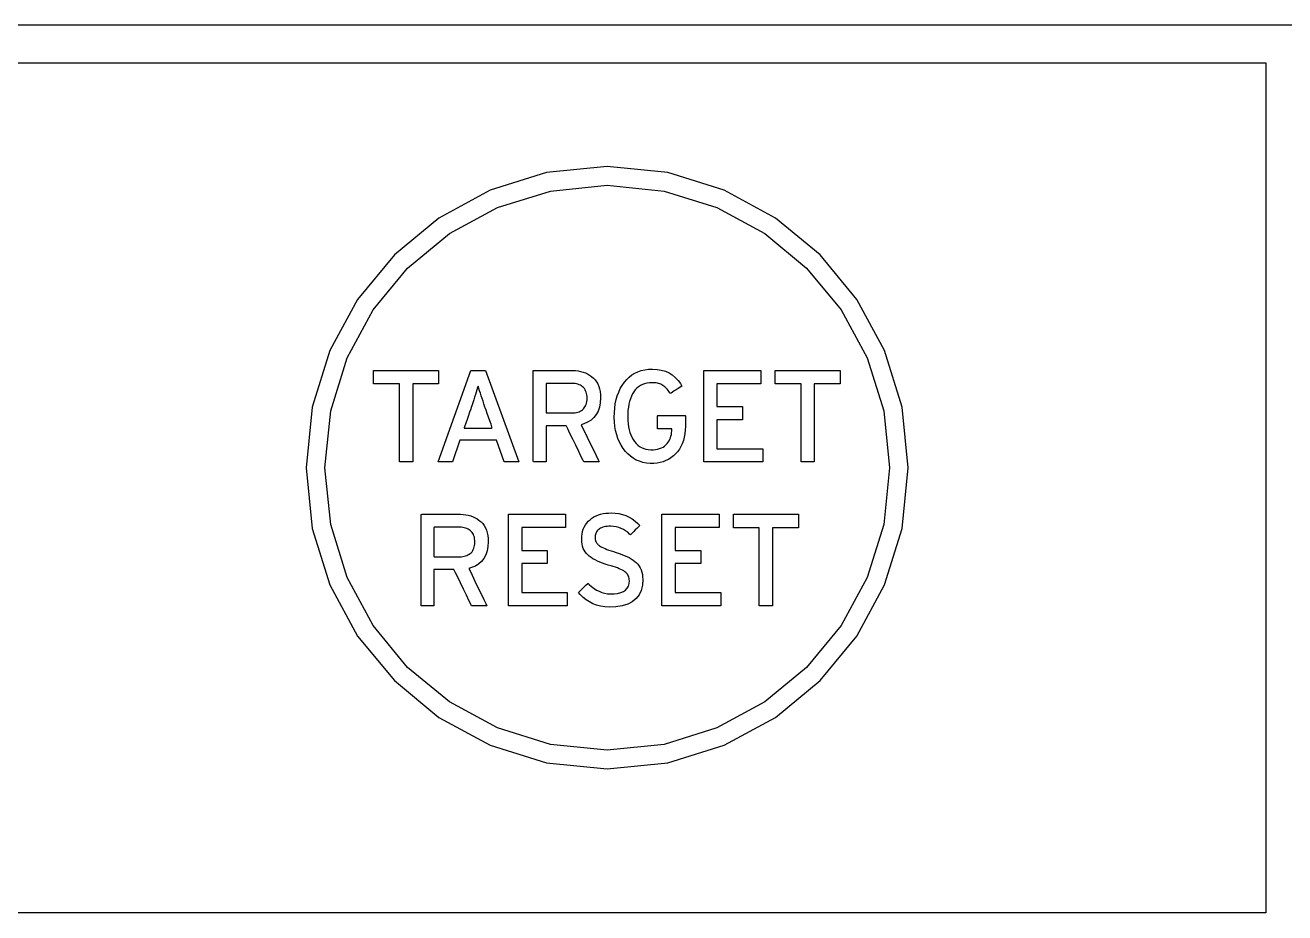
# Model space of a CAD drawing. Extents: x 1 to 47.7, y 0.2 to 33.4.
# Drawn here: x 13.006 to 14.345, y 13.551 to 14.494 of the extents above; entities that cross this region are included whole.
import ezdxf

# ---------------------------------------------------------------- set-up
doc = ezdxf.new("R2010")
doc.units = 0
doc.header["$MEASUREMENT"] = 0
doc.layers.add('6_0____DWG', color=7, linetype='CONTINUOUS')

msp = doc.modelspace()

# ---------------------------------------------------------------- linework, layer by layer
at = {"layer": '6_0____DWG'}
for points in [[(14.4084, 14.4937), (14.2735, 14.4937), (14.1376, 14.4937), (14.0006, 14.4937), (13.8628, 14.4937), (13.7241, 14.4937), (13.5846, 14.4937), (13.3037, 14.4937), (13.0205, 14.4937), (12.7356, 14.4937)], [(14.3245, 13.5508), (11.6245, 13.5508), (11.6245, 14.4537), (14.3245, 14.4537), (14.3245, 13.5508)], [(13.4176, 14.1126), (13.4176, 14.0297), (13.4035, 14.0297), (13.4035, 14.1126), (13.376, 14.1126), (13.376, 14.1269), (13.4451, 14.1269), (13.4451, 14.1126), (13.4176, 14.1126)], [(13.5148, 14.0297), (13.5067, 14.0527), (13.4677, 14.0527), (13.4597, 14.0297), (13.4446, 14.0297), (13.4795, 14.1269), (13.495, 14.1269), (13.5304, 14.0297), (13.5148, 14.0297)], [(13.7269, 14.0297), (13.7269, 14.1269), (13.7876, 14.1269), (13.7876, 14.1128), (13.741, 14.1128), (13.741, 14.0886), (13.7681, 14.0886), (13.7681, 14.0745), (13.741, 14.0745), (13.741, 14.0438), (13.7896, 14.0438), (13.7896, 14.0297), (13.7269, 14.0297)], [(13.8444, 14.1126), (13.8444, 14.0297), (13.8303, 14.0297), (13.8303, 14.1126), (13.8029, 14.1126), (13.8029, 14.1269), (13.8719, 14.1269), (13.8719, 14.1126), (13.8444, 14.1126)], [(13.5193, 13.8769), (13.5193, 13.9741), (13.5799, 13.9741), (13.5799, 13.96), (13.5334, 13.96), (13.5334, 13.9358), (13.5604, 13.9358), (13.5604, 13.9217), (13.5334, 13.9217), (13.5334, 13.891), (13.5819, 13.891), (13.5819, 13.8769), (13.5193, 13.8769)], [(13.6825, 13.8769), (13.6825, 13.9741), (13.7432, 13.9741), (13.7432, 13.96), (13.6966, 13.96), (13.6966, 13.9358), (13.7237, 13.9358), (13.7237, 13.9217), (13.6966, 13.9217), (13.6966, 13.891), (13.7452, 13.891), (13.7452, 13.8769), (13.6825, 13.8769)], [(13.8, 13.9598), (13.8, 13.8769), (13.7859, 13.8769), (13.7859, 13.9598), (13.7585, 13.9598), (13.7585, 13.9741), (13.8275, 13.9741), (13.8275, 13.9598), (13.8, 13.9598)]]:
    msp.add_lwpolyline(points, dxfattribs=at)
for points in [[(13.6243, 14.3436), (13.5599, 14.3371), (13.4998, 14.3184), (13.4455, 14.2888), (13.3981, 14.2497), (13.359, 14.2024), (13.3295, 14.148), (13.3108, 14.088), (13.3043, 14.0236), (13.3108, 13.9592), (13.3295, 13.8991), (13.359, 13.8448), (13.3981, 13.7974), (13.4455, 13.7583), (13.4998, 13.7288), (13.5599, 13.7101), (13.6243, 13.7036), (13.6887, 13.7101), (13.7487, 13.7288), (13.8031, 13.7583), (13.8505, 13.7974), (13.8896, 13.8448), (13.9191, 13.8991), (13.9378, 13.9592), (13.9443, 14.0236), (13.9378, 14.088), (13.9191, 14.148), (13.8896, 14.2024), (13.8505, 14.2497), (13.8031, 14.2888), (13.7487, 14.3184), (13.6887, 14.3371)], [(13.6243, 13.7236), (13.5639, 13.7297), (13.5076, 13.7472), (13.4567, 13.7749), (13.4122, 13.8115), (13.3756, 13.856), (13.3479, 13.9069), (13.3304, 13.9632), (13.3243, 14.0236), (13.3304, 14.084), (13.3479, 14.1402), (13.3756, 14.1912), (13.4122, 14.2356), (13.4567, 14.2723), (13.5076, 14.3), (13.5639, 14.3175), (13.6243, 14.3236), (13.6847, 14.3175), (13.741, 14.3), (13.7919, 14.2723), (13.8363, 14.2356), (13.873, 14.1912), (13.9007, 14.1402), (13.9182, 14.084), (13.9243, 14.0236), (13.9182, 13.9632), (13.9007, 13.9069), (13.873, 13.856), (13.8363, 13.8115), (13.7919, 13.7749), (13.741, 13.7472), (13.6847, 13.7297)], [(13.6173, 14.0978), (13.6169, 14.0926), (13.616, 14.088), (13.6146, 14.0838), (13.6126, 14.0801), (13.6101, 14.0769), (13.6071, 14.0742), (13.6035, 14.072), (13.5994, 14.0702), (13.5966, 14.0692), (13.5978, 14.0667), (13.6001, 14.0621), (13.603, 14.056), (13.6063, 14.0492), (13.6096, 14.0425), (13.6125, 14.0365), (13.6146, 14.032), (13.6157, 14.0298), (13.6154, 14.0297), (13.6141, 14.0297), (13.6119, 14.0297), (13.6093, 14.0297), (13.6065, 14.0297), (13.6038, 14.0297), (13.6015, 14.0297), (13.6, 14.0297), (13.5995, 14.0297), (13.5987, 14.0314), (13.5967, 14.0353), (13.594, 14.0409), (13.5909, 14.0474), (13.5877, 14.054), (13.5847, 14.0601), (13.5824, 14.0649), (13.581, 14.0677), (13.5807, 14.0681), (13.5792, 14.0681), (13.5766, 14.0681), (13.5733, 14.0681), (13.5697, 14.0681), (13.5661, 14.0681), (13.5629, 14.0681), (13.5606, 14.0681), (13.5596, 14.0681), (13.5596, 14.0672), (13.5596, 14.0637), (13.5596, 14.0585), (13.5596, 14.0522), (13.5596, 14.0456), (13.5596, 14.0393), (13.5596, 14.0341), (13.5596, 14.0306), (13.5595, 14.0297), (13.5589, 14.0297), (13.5574, 14.0297), (13.5553, 14.0297), (13.553, 14.0297), (13.5506, 14.0297), (13.5485, 14.0297), (13.5468, 14.0297), (13.5458, 14.0297), (13.5457, 14.0308), (13.5457, 14.0379), (13.5457, 14.05), (13.5457, 14.0654), (13.5457, 14.0821), (13.5457, 14.0984), (13.5457, 14.1125), (13.5457, 14.1226), (13.5457, 14.1268), (13.547, 14.1269), (13.5509, 14.1269), (13.5566, 14.1269), (13.5634, 14.1269), (13.5706, 14.1269), (13.5773, 14.1269), (13.5827, 14.1269), (13.5862, 14.1269), (13.5878, 14.1269), (13.5907, 14.1267), (13.5935, 14.1264), (13.5961, 14.1259), (13.5986, 14.1252), (13.6011, 14.1243), (13.6034, 14.1232), (13.6056, 14.1219), (13.6077, 14.1205), (13.6097, 14.1189), (13.6114, 14.117), (13.6129, 14.1149), (13.6142, 14.1126), (13.6153, 14.11), (13.6161, 14.1073), (13.6167, 14.1044), (13.6171, 14.1012)], [(13.7074, 14.0677), (13.7072, 14.0635), (13.7068, 14.0596), (13.7062, 14.0559), (13.7053, 14.0524), (13.7041, 14.0491), (13.7027, 14.0461), (13.701, 14.0432), (13.6991, 14.0406), (13.697, 14.0383), (13.6946, 14.0361), (13.6921, 14.0342), (13.6895, 14.0325), (13.6867, 14.0311), (13.6837, 14.03), (13.6806, 14.0291), (13.6773, 14.0285), (13.6738, 14.0282), (13.67, 14.0282), (13.666, 14.0286), (13.6622, 14.0293), (13.6586, 14.0304), (13.6552, 14.0318), (13.652, 14.0336), (13.6491, 14.0357), (13.6463, 14.0382), (13.6437, 14.041), (13.6413, 14.0441), (13.6392, 14.0474), (13.6373, 14.0509), (13.6357, 14.0547), (13.6344, 14.0587), (13.6333, 14.063), (13.6325, 14.0674), (13.632, 14.0722), (13.6318, 14.0771), (13.6319, 14.0821), (13.6323, 14.087), (13.6329, 14.0916), (13.6338, 14.0959), (13.635, 14.1001), (13.6365, 14.104), (13.6382, 14.1077), (13.6403, 14.1111), (13.6426, 14.1144), (13.645, 14.1173), (13.6477, 14.1199), (13.6506, 14.1222), (13.6537, 14.1241), (13.657, 14.1256), (13.6605, 14.1268), (13.6642, 14.1277), (13.6681, 14.1282), (13.6723, 14.1284), (13.6773, 14.1281), (13.6818, 14.1273), (13.6861, 14.126), (13.69, 14.1243), (13.6935, 14.1222), (13.6967, 14.1195), (13.6996, 14.1164), (13.7021, 14.1129), (13.7035, 14.1102), (13.7028, 14.1098), (13.7014, 14.1089), (13.6996, 14.1077), (13.6976, 14.1064), (13.6955, 14.1051), (13.6936, 14.1039), (13.6922, 14.1029), (13.6913, 14.1024), (13.6908, 14.103), (13.69, 14.1043), (13.6891, 14.1055), (13.6883, 14.1066), (13.6874, 14.1077), (13.6865, 14.1086), (13.6855, 14.1095), (13.6846, 14.1103), (13.6836, 14.1111), (13.6825, 14.1117), (13.6814, 14.1122), (13.6802, 14.1126), (13.6789, 14.113), (13.6776, 14.1133), (13.6763, 14.1136), (13.6748, 14.1138), (13.6733, 14.1139), (13.6717, 14.1139), (13.6691, 14.1138), (13.6665, 14.1134), (13.6641, 14.1128), (13.6618, 14.112), (13.6596, 14.1109), (13.6576, 14.1096), (13.6558, 14.1081), (13.6541, 14.1063), (13.6526, 14.1043), (13.6512, 14.102), (13.65, 14.0995), (13.6489, 14.0969), (13.648, 14.0941), (13.6473, 14.0911), (13.6468, 14.0879), (13.6464, 14.0845), (13.6462, 14.081), (13.6462, 14.0772), (13.6463, 14.0736), (13.6466, 14.0702), (13.6471, 14.067), (13.6477, 14.064), (13.6485, 14.0611), (13.6495, 14.0584), (13.6506, 14.0559), (13.652, 14.0536), (13.6534, 14.0514), (13.6551, 14.0494), (13.6568, 14.0477), (13.6588, 14.0462), (13.6608, 14.045), (13.6631, 14.044), (13.6655, 14.0433), (13.668, 14.0428), (13.6707, 14.0426), (13.6733, 14.0427), (13.6757, 14.0429), (13.6779, 14.0433), (13.68, 14.0439), (13.6819, 14.0446), (13.6837, 14.0455), (13.6853, 14.0466), (13.6867, 14.0478), (13.688, 14.0492), (13.6891, 14.0506), (13.69, 14.0522), (13.6908, 14.0538), (13.6915, 14.0554), (13.692, 14.0571), (13.6925, 14.0589), (13.6928, 14.0608), (13.693, 14.0627), (13.693, 14.0645), (13.693, 14.0646), (13.693, 14.0646), (13.693, 14.0647), (13.693, 14.0647), (13.693, 14.0648), (13.693, 14.0649), (13.693, 14.0649), (13.693, 14.0649), (13.693, 14.0649), (13.6922, 14.0649), (13.6905, 14.0649), (13.6883, 14.0649), (13.6858, 14.0649), (13.6832, 14.0649), (13.6808, 14.0649), (13.6789, 14.0649), (13.6778, 14.0649), (13.6776, 14.065), (13.6776, 14.0659), (13.6776, 14.0675), (13.6776, 14.0696), (13.6776, 14.072), (13.6776, 14.0743), (13.6776, 14.0764), (13.6776, 14.078), (13.6776, 14.0788), (13.6781, 14.0789), (13.6803, 14.0789), (13.684, 14.0789), (13.6886, 14.0789), (13.6936, 14.0789), (13.6985, 14.0789), (13.7028, 14.0789), (13.7059, 14.0789), (13.7073, 14.0789), (13.7074, 14.0786), (13.7074, 14.0777), (13.7074, 14.0762), (13.7074, 14.0744), (13.7074, 14.0725), (13.7074, 14.0707), (13.7074, 14.0692), (13.7074, 14.0681)], [(13.603, 14.0974), (13.603, 14.0992), (13.6027, 14.1009), (13.6024, 14.1025), (13.602, 14.1039), (13.6014, 14.1053), (13.6008, 14.1065), (13.6, 14.1077), (13.5991, 14.1087), (13.5981, 14.1096), (13.597, 14.1105), (13.5958, 14.1112), (13.5945, 14.1118), (13.5931, 14.1123), (13.5917, 14.1127), (13.5901, 14.113), (13.5885, 14.1131), (13.587, 14.1132), (13.5856, 14.1132), (13.5826, 14.1132), (13.5784, 14.1132), (13.5736, 14.1132), (13.5688, 14.1132), (13.5645, 14.1132), (13.5613, 14.1132), (13.5596, 14.1132), (13.5596, 14.1125), (13.5596, 14.1098), (13.5596, 14.1055), (13.5596, 14.1003), (13.5596, 14.0947), (13.5596, 14.0895), (13.5596, 14.0852), (13.5596, 14.0825), (13.5596, 14.0818), (13.5613, 14.0818), (13.5645, 14.0818), (13.5688, 14.0818), (13.5736, 14.0818), (13.5784, 14.0818), (13.5826, 14.0818), (13.5856, 14.0818), (13.587, 14.0818), (13.5885, 14.0819), (13.5901, 14.082), (13.5916, 14.0823), (13.5931, 14.0826), (13.5944, 14.0831), (13.5957, 14.0837), (13.5969, 14.0844), (13.598, 14.0852), (13.599, 14.0861), (13.5999, 14.0871), (13.6007, 14.0882), (13.6014, 14.0895), (13.602, 14.0908), (13.6024, 14.0923), (13.6027, 14.0939), (13.6029, 14.0956)], [(13.4944, 14.0881), (13.4933, 14.0913), (13.4923, 14.0944), (13.4913, 14.0973), (13.4904, 14.1001), (13.4895, 14.1028), (13.4887, 14.1054), (13.4879, 14.1078), (13.4872, 14.1101), (13.4866, 14.1087), (13.4859, 14.1064), (13.4851, 14.1039), (13.4843, 14.1013), (13.4834, 14.0985), (13.4825, 14.0956), (13.4815, 14.0925), (13.4804, 14.0893), (13.4798, 14.0877), (13.4792, 14.0858), (13.4781, 14.0827), (13.4768, 14.0789), (13.4754, 14.0748), (13.4741, 14.071), (13.473, 14.068), (13.4723, 14.0661), (13.4724, 14.0657), (13.4745, 14.0657), (13.4784, 14.0657), (13.4834, 14.0657), (13.4889, 14.0657), (13.4941, 14.0657), (13.4985, 14.0657), (13.5014, 14.0657), (13.5022, 14.0658), (13.5017, 14.067), (13.5008, 14.0697), (13.4996, 14.0733), (13.4982, 14.0774), (13.4968, 14.0813), (13.4956, 14.0848), (13.4947, 14.0872)], [(13.4979, 13.945), (13.4975, 13.9399), (13.4966, 13.9352), (13.4952, 13.931), (13.4933, 13.9273), (13.4908, 13.9241), (13.4877, 13.9214), (13.4842, 13.9192), (13.4801, 13.9175), (13.4773, 13.9164), (13.4785, 13.914), (13.4807, 13.9093), (13.4836, 13.9032), (13.4869, 13.8964), (13.4902, 13.8897), (13.4931, 13.8837), (13.4953, 13.8792), (13.4963, 13.877), (13.4961, 13.8769), (13.4947, 13.8769), (13.4925, 13.8769), (13.4899, 13.8769), (13.4871, 13.8769), (13.4844, 13.8769), (13.4821, 13.8769), (13.4806, 13.8769), (13.4801, 13.8769), (13.4793, 13.8786), (13.4774, 13.8826), (13.4746, 13.8882), (13.4715, 13.8946), (13.4683, 13.9012), (13.4654, 13.9073), (13.463, 13.9121), (13.4617, 13.9149), (13.4613, 13.9154), (13.4598, 13.9154), (13.4573, 13.9154), (13.454, 13.9154), (13.4503, 13.9154), (13.4467, 13.9154), (13.4436, 13.9154), (13.4413, 13.9154), (13.4402, 13.9154), (13.4402, 13.9144), (13.4402, 13.911), (13.4402, 13.9057), (13.4402, 13.8995), (13.4402, 13.8928), (13.4402, 13.8865), (13.4402, 13.8813), (13.4402, 13.8779), (13.4402, 13.8769), (13.4395, 13.8769), (13.438, 13.8769), (13.4359, 13.8769), (13.4336, 13.8769), (13.4312, 13.8769), (13.4291, 13.8769), (13.4274, 13.8769), (13.4265, 13.8769), (13.4264, 13.878), (13.4264, 13.8851), (13.4264, 13.8972), (13.4264, 13.9126), (13.4264, 13.9293), (13.4264, 13.9456), (13.4264, 13.9597), (13.4264, 13.9698), (13.4264, 13.974), (13.4276, 13.9741), (13.4315, 13.9741), (13.4373, 13.9741), (13.4441, 13.9741), (13.4512, 13.9741), (13.4579, 13.9741), (13.4633, 13.9741), (13.4668, 13.9741), (13.4684, 13.9741), (13.4713, 13.9739), (13.4741, 13.9736), (13.4767, 13.9731), (13.4793, 13.9724), (13.4817, 13.9715), (13.484, 13.9704), (13.4862, 13.9692), (13.4883, 13.9677), (13.4903, 13.9661), (13.492, 13.9642), (13.4936, 13.9621), (13.4949, 13.9598), (13.4959, 13.9573), (13.4968, 13.9545), (13.4974, 13.9516), (13.4978, 13.9484)], [(13.6621, 13.9048), (13.6617, 13.8987), (13.6604, 13.8932), (13.6582, 13.8885), (13.6551, 13.8846), (13.651, 13.8813), (13.6461, 13.8787), (13.6402, 13.8769), (13.6334, 13.8757), (13.6263, 13.8754), (13.6217, 13.8757), (13.6173, 13.8765), (13.6131, 13.8776), (13.6092, 13.8791), (13.6054, 13.881), (13.6019, 13.8833), (13.5986, 13.8859), (13.5956, 13.889), (13.5938, 13.8911), (13.5944, 13.8917), (13.5956, 13.8929), (13.5971, 13.8944), (13.5988, 13.896), (13.6005, 13.8977), (13.602, 13.8993), (13.6032, 13.9004), (13.6038, 13.9011), (13.6052, 13.8997), (13.6077, 13.8974), (13.6103, 13.8954), (13.6129, 13.8937), (13.6157, 13.8923), (13.6185, 13.8912), (13.6214, 13.8904), (13.6245, 13.8898), (13.6276, 13.8896), (13.6316, 13.8897), (13.6354, 13.8901), (13.6387, 13.891), (13.6415, 13.8922), (13.6438, 13.8937), (13.6456, 13.8956), (13.6468, 13.8979), (13.6476, 13.9006), (13.6479, 13.9036), (13.6478, 13.9049), (13.6477, 13.9061), (13.6474, 13.9073), (13.647, 13.9084), (13.6464, 13.9094), (13.6458, 13.9104), (13.645, 13.9113), (13.6441, 13.9122), (13.6431, 13.913), (13.6419, 13.9139), (13.6405, 13.9147), (13.6389, 13.9155), (13.6372, 13.9163), (13.6352, 13.9171), (13.6331, 13.9179), (13.6308, 13.9186), (13.6284, 13.9194), (13.6255, 13.9202), (13.6223, 13.9212), (13.6193, 13.9222), (13.6165, 13.9233), (13.6139, 13.9245), (13.6115, 13.9256), (13.6092, 13.9269), (13.6072, 13.9282), (13.6053, 13.9295), (13.6037, 13.9309), (13.6022, 13.9324), (13.6009, 13.9341), (13.5998, 13.9359), (13.5989, 13.9379), (13.5982, 13.9401), (13.5977, 13.9425), (13.5973, 13.945), (13.5972, 13.9478), (13.5972, 13.9506), (13.5976, 13.9533), (13.5981, 13.9559), (13.5989, 13.9583), (13.5998, 13.9606), (13.6011, 13.9628), (13.6025, 13.9648), (13.6042, 13.9667), (13.6061, 13.9684), (13.6081, 13.9699), (13.6102, 13.9713), (13.6125, 13.9724), (13.6149, 13.9734), (13.6173, 13.9742), (13.62, 13.9748), (13.6227, 13.9753), (13.6256, 13.9755), (13.6286, 13.9756), (13.6328, 13.9754), (13.6367, 13.9748), (13.6405, 13.974), (13.6442, 13.9727), (13.6476, 13.9712), (13.6509, 13.9693), (13.6541, 13.967), (13.657, 13.9645), (13.659, 13.9624), (13.6585, 13.9619), (13.6574, 13.9607), (13.6559, 13.9592), (13.6542, 13.9575), (13.6526, 13.9557), (13.651, 13.9542), (13.6498, 13.9529), (13.6491, 13.9522), (13.6481, 13.9531), (13.6461, 13.955), (13.6439, 13.9566), (13.6416, 13.958), (13.6391, 13.9592), (13.6366, 13.9601), (13.6339, 13.9608), (13.6311, 13.9612), (13.6281, 13.9614), (13.6259, 13.9614), (13.6242, 13.9612), (13.6225, 13.961), (13.621, 13.9607), (13.6197, 13.9604), (13.6184, 13.9599), (13.6172, 13.9594), (13.6162, 13.9587), (13.6153, 13.958), (13.6144, 13.9572), (13.6137, 13.9564), (13.6131, 13.9555), (13.6126, 13.9546), (13.6121, 13.9536), (13.6118, 13.9526), (13.6116, 13.9515), (13.6114, 13.9504), (13.6114, 13.9493), (13.6114, 13.9487), (13.6114, 13.9482), (13.6115, 13.9476), (13.6116, 13.9471), (13.6117, 13.9466), (13.6118, 13.9462), (13.612, 13.9457), (13.6122, 13.9453), (13.6124, 13.9448), (13.6126, 13.9444), (13.6129, 13.9439), (13.6132, 13.9435), (13.6135, 13.943), (13.6139, 13.9426), (13.6144, 13.9422), (13.6148, 13.9417), (13.6154, 13.9413), (13.6161, 13.9408), (13.6173, 13.94), (13.6187, 13.9392), (13.6203, 13.9385), (13.622, 13.9377), (13.624, 13.9369), (13.6261, 13.9361), (13.6284, 13.9353), (13.6309, 13.9345), (13.6339, 13.9336), (13.6369, 13.9326), (13.6398, 13.9315), (13.6425, 13.9304), (13.6451, 13.9293), (13.6475, 13.9281), (13.6497, 13.9268), (13.6518, 13.9255), (13.6537, 13.9241), (13.6554, 13.9226), (13.657, 13.921), (13.6583, 13.9192), (13.6595, 13.9172), (13.6604, 13.9151), (13.6611, 13.9127), (13.6617, 13.9103), (13.662, 13.9076)], [(13.4837, 13.9446), (13.4836, 13.9464), (13.4834, 13.9481), (13.4831, 13.9497), (13.4826, 13.9511), (13.4821, 13.9525), (13.4814, 13.9537), (13.4806, 13.9549), (13.4797, 13.9559), (13.4787, 13.9568), (13.4776, 13.9577), (13.4764, 13.9584), (13.4752, 13.959), (13.4738, 13.9595), (13.4723, 13.9599), (13.4708, 13.9602), (13.4691, 13.9603), (13.4676, 13.9604), (13.4663, 13.9604), (13.4632, 13.9604), (13.459, 13.9604), (13.4543, 13.9604), (13.4494, 13.9604), (13.4451, 13.9604), (13.4419, 13.9604), (13.4403, 13.9604), (13.4402, 13.9598), (13.4402, 13.957), (13.4402, 13.9527), (13.4402, 13.9475), (13.4402, 13.9419), (13.4402, 13.9367), (13.4402, 13.9324), (13.4402, 13.9297), (13.4403, 13.929), (13.4419, 13.929), (13.4451, 13.929), (13.4494, 13.929), (13.4543, 13.929), (13.459, 13.929), (13.4632, 13.929), (13.4663, 13.929), (13.4676, 13.929), (13.4691, 13.9291), (13.4707, 13.9292), (13.4722, 13.9295), (13.4737, 13.9299), (13.475, 13.9303), (13.4763, 13.9309), (13.4775, 13.9316), (13.4786, 13.9324), (13.4796, 13.9333), (13.4806, 13.9343), (13.4814, 13.9355), (13.482, 13.9367), (13.4826, 13.938), (13.483, 13.9395), (13.4834, 13.9411), (13.4836, 13.9428)]]:
    msp.add_lwpolyline(points, close=True, dxfattribs=at)

doc.saveas('drawing.dxf')
